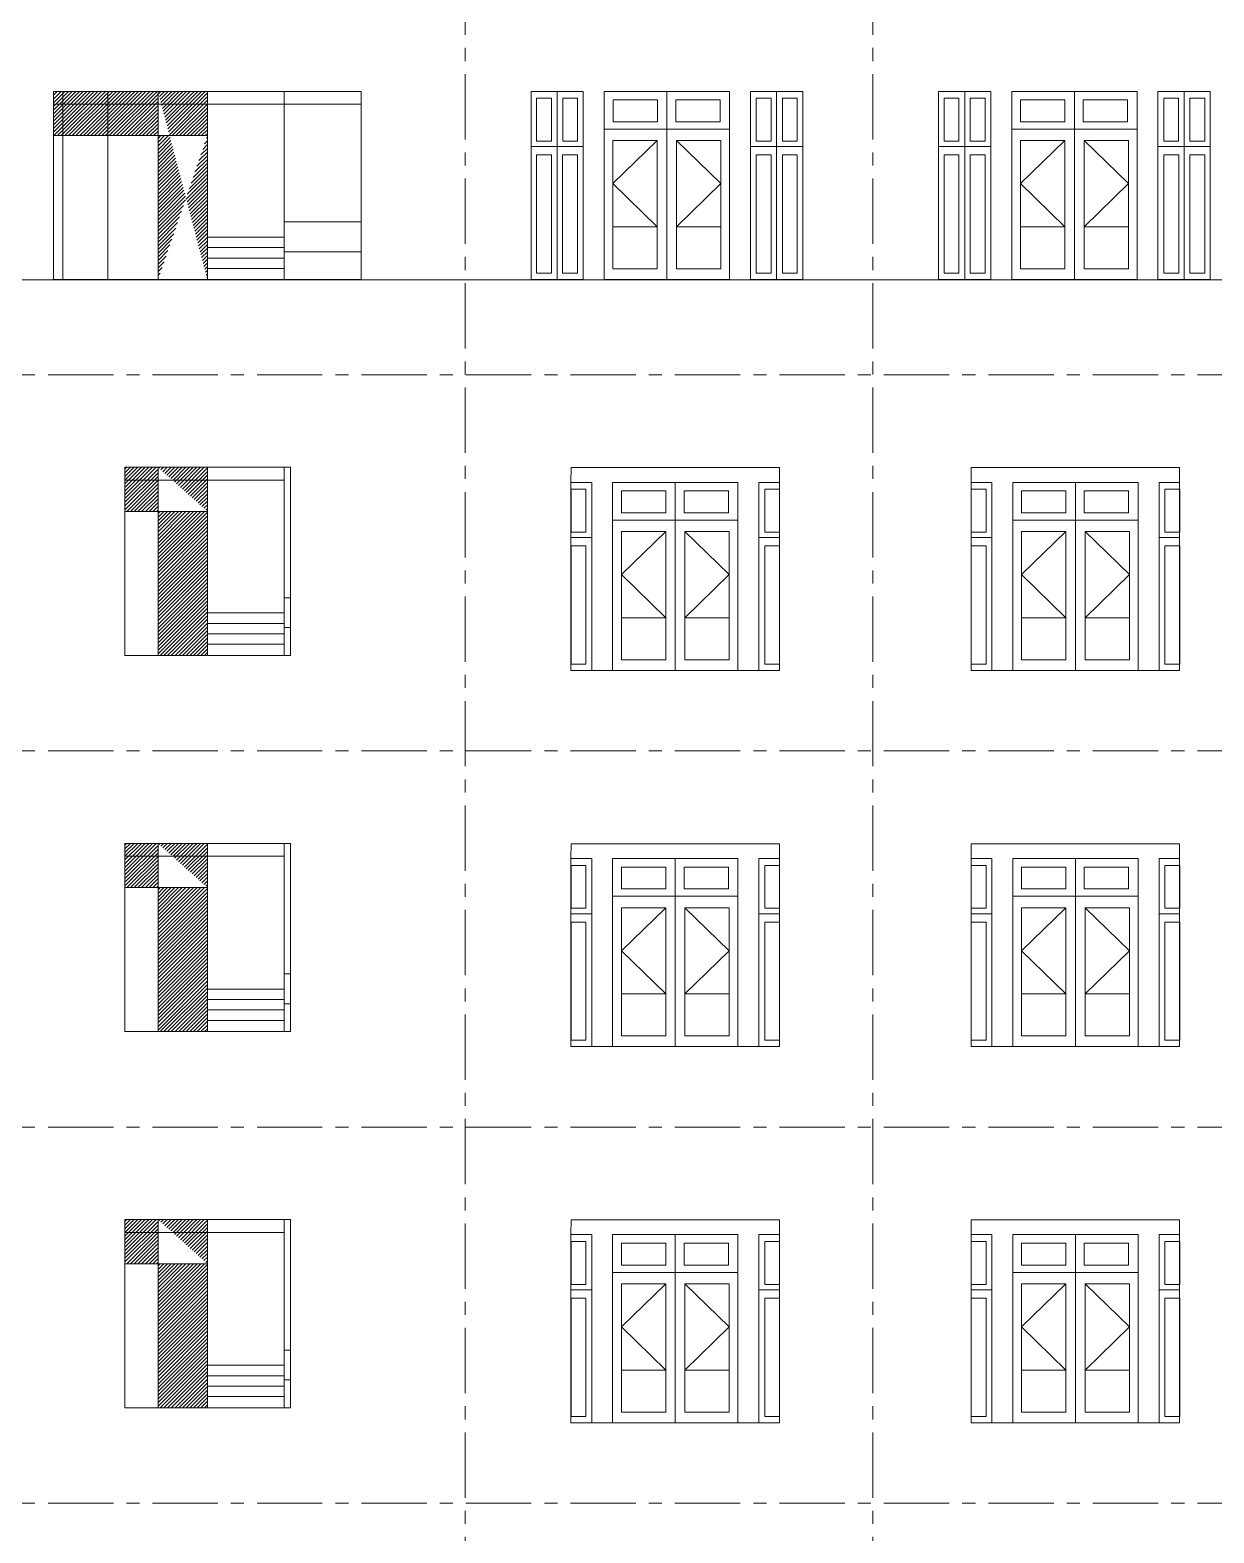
# Model space of a CAD drawing. Header units: millimetres. Extents: x 0 to 8478784, y 0 to 684185.
# Drawn here: x 4032567 to 4043897, y 385729 to 400113 of the extents above; entities that cross this region are included whole.
import ezdxf

# ---------------------------------------------------------------- set-up
doc = ezdxf.new("R2010")
doc.units = ezdxf.units.MM
doc.header["$LTSCALE"] = 5000
doc.header["$MEASUREMENT"] = 0
doc.linetypes.add('CENTER', pattern=[2, 1.25, -0.25, 0.25, -0.25])
for name, color, linetype, lineweight in [('00-XMT.Axes', 22, 'CENTER', 15), ('02-XMT.Beams', 94, 'Continuous', 25), ('net thay', 7, 'Continuous', 15)]:
    doc.layers.add(name, color=color, linetype=linetype, lineweight=lineweight)

msp = doc.modelspace()

# ---------------------------------------------------------------- hatches: boundary and pattern name
at = {"layer": '02-XMT.Beams', "linetype": 'ByBlock', "lineweight": 15}
h = msp.add_hatch(dxfattribs=at)
h.set_pattern_fill('ANSI31', color=256, scale=200, style=0)
h.set_pattern_definition([(45, (2205948.483, 33916.649), (-17.67766953, 17.67766953), [])])
edge = h.paths.add_edge_path()
edge.add_line((4032791.4, 399102), (4032791.4, 399524.3))
edge.add_line((4032791.4, 399102), (4034263.8, 399102))
edge.add_line((4032791.4, 399524.3), (4034263.8, 399524.3))
edge.add_line((4034263.8, 399524.3), (4034263.8, 397724.3))
edge.add_line((4033791.4, 397724.3), (4033791.4, 399524.3))
edge.add_line((4034263.8, 397724.3), (4033791.4, 397724.3))
h = msp.add_hatch(dxfattribs=at)
h.set_pattern_fill('ANSI31', color=256, scale=200, style=0)
h.set_pattern_definition([(45, (2210387.403, 68355.006), (-17.67766953, 17.67766953), [])])
h.paths.add_polyline_path([(4033474.6, 395505.8), (4033474.6, 395928.1), (4034263.8, 395928.1), (4034263.8, 395505.8)])
edge = h.paths.add_edge_path()
edge.add_line((4034263.8, 395505.8), (4034263.8, 394128.1))
edge.add_line((4034263.8, 394128.1), (4033791.4, 394128.1))
edge.add_line((4033791.4, 394128.1), (4033791.4, 395928.1))
h = msp.add_hatch(dxfattribs=at)
h.set_pattern_fill('ANSI31', color=256, scale=200, style=0)
h.set_pattern_definition([(45, (2210387.403, 64755.006), (-17.67766953, 17.67766953), [])])
h.paths.add_polyline_path([(4033474.6, 391905.8), (4033474.6, 392328.1), (4034263.8, 392328.1), (4034263.8, 391905.8)])
edge = h.paths.add_edge_path()
edge.add_line((4034263.8, 391905.8), (4034263.8, 390528.1))
edge.add_line((4034263.8, 390528.1), (4033791.4, 390528.1))
edge.add_line((4033791.4, 390528.1), (4033791.4, 392328.1))
h = msp.add_hatch(dxfattribs=at)
h.set_pattern_fill('ANSI31', color=256, scale=200, style=0)
h.set_pattern_definition([(45, (2210387.403, 61155.006), (-17.67766953, 17.67766953), [])])
h.paths.add_polyline_path([(4033474.6, 388305.8), (4033474.6, 388728.1), (4034263.8, 388728.1), (4034263.8, 388305.8)])
edge = h.paths.add_edge_path()
edge.add_line((4034263.8, 388305.8), (4034263.8, 386928.1))
edge.add_line((4034263.8, 386928.1), (4033791.4, 386928.1))
edge.add_line((4033791.4, 386928.1), (4033791.4, 388728.1))

# ---------------------------------------------------------------- linework, layer by layer
at = {"layer": '00-XMT.Axes', "color": 8, "linetype": 'CENTER', "lineweight": 15, "ltscale": 0.1}
for p, q in [((4036732.5, 409691.2), (4036732.5, 372640)), ((4040632.5, 409691.2), (4040632.5, 372640)), ((4021738.8, 396812.9), (4081497.1, 396812.9)), ((4021738.8, 393212.9), (4081497.1, 393212.9)), ((4021738.8, 389612.9), (4081497.1, 389612.9)), ((4021738.8, 386012.9), (4081497.1, 386012.9))]:
    msp.add_line(p, q, dxfattribs=at)
at = {"layer": '02-XMT.Beams', "linetype": 'ByBlock', "lineweight": 15}
for p, q in [((4032791.4, 397724.3), (4032791.4, 399524.3)), ((4032791.4, 399524.3), (4035736.3, 399524.3)), ((4032791.4, 399102), (4032791.4, 399524.3)), ((4032791.4, 399524.3), (4034263.8, 399524.3)), ((4032879.7, 399524.3), (4032879.7, 397724.3)), ((4033312.4, 397724.3), (4033312.4, 399524.3)), ((4033791.4, 399524.3), (4033791.4, 397724.3)), ((4033791.4, 397724.3), (4033791.4, 399524.3)), ((4034263.8, 399524.3), (4034263.8, 397724.3)), ((4034263.8, 399524.3), (4034263.8, 397724.3)), ((4034263.8, 399524.3), (4035736.3, 399524.3)), ((4035736.3, 399524.3), (4035000.1, 399524.3)), ((4035000.1, 399524.3), (4035000.1, 397724.3)), ((4035736.3, 399524.3), (4035736.3, 397724.3)), ((4037861.6, 399526.2), (4037361.6, 399526.2)), ((4037361.6, 399526.2), (4037361.6, 397726.2)), ((4037414.2, 399459.3), (4037556.3, 399459.3)), ((4037414.2, 399459.3), (4037414.2, 399050.6)), ((4037556.3, 399459.3), (4037556.3, 399050.6)), ((4037611.6, 399526.2), (4037611.6, 398997.3)), ((4037664.2, 399459.3), (4037806.3, 399459.3)), ((4037664.2, 399459.3), (4037664.2, 399050.6)), ((4037806.3, 399459.3), (4037806.3, 399050.6)), ((4037861.6, 397726.2), (4037861.6, 399526.2)), ((4038061.6, 397726.2), (4038061.6, 399526.2)), ((4038061.6, 399526.2), (4039261.6, 399526.2)), ((4038061.6, 397726.2), (4038061.6, 399526.2)), ((4038061.6, 399526.2), (4039261.6, 399526.2)), ((4038145.8, 399444.6), (4038570.4, 399444.6)), ((4038145.8, 399444.6), (4038145.8, 399235.3)), ((4038145.8, 399444.6), (4038570.4, 399444.6)), ((4038145.8, 399444.6), (4038145.8, 399235.3)), ((4038570.4, 399444.6), (4038570.4, 399235.3)), ((4038570.4, 399444.6), (4038570.4, 399235.3)), ((4038661.6, 399526.2), (4038661.6, 399164.4)), ((4038661.6, 399526.2), (4038661.6, 399164.4)), ((4038745.8, 399444.6), (4039170.4, 399444.6)), ((4038745.8, 399444.6), (4038745.8, 399235.3)), ((4038745.8, 399444.6), (4039170.4, 399444.6)), ((4038745.8, 399444.6), (4038745.8, 399235.3)), ((4039170.4, 399444.6), (4039170.4, 399235.3)), ((4039170.4, 399444.6), (4039170.4, 399235.3)), ((4039261.6, 399526.2), (4039261.6, 397726.2)), ((4039261.6, 399526.2), (4039261.6, 397726.2)), ((4039461.6, 399526.2), (4039461.6, 397726.2)), ((4039461.6, 399526.2), (4039961.6, 399526.2)), ((4039461.6, 397726.2), (4039461.6, 399526.2)), ((4039461.6, 399526.2), (4039961.6, 399526.2)), ((4039461.6, 399526.2), (4039461.6, 397726.2)), ((4039461.6, 399526.2), (4039961.6, 399526.2)), ((4039461.6, 397726.2), (4039461.6, 399526.2)), ((4039461.6, 399526.2), (4039961.6, 399526.2)), ((4039658.9, 399459.3), (4039516.9, 399459.3)), ((4039516.9, 399459.3), (4039516.9, 399050.6)), ((4039658.9, 399459.3), (4039516.9, 399459.3)), ((4039516.9, 399459.3), (4039516.9, 399050.6)), ((4039658.9, 399459.3), (4039658.9, 399050.6)), ((4039658.9, 399459.3), (4039658.9, 399050.6)), ((4039711.6, 399526.2), (4039711.6, 398997.3)), ((4039711.6, 399526.2), (4039711.6, 398997.3)), ((4039908.9, 399459.3), (4039766.9, 399459.3)), ((4039766.9, 399459.3), (4039766.9, 399050.6)), ((4039908.9, 399459.3), (4039766.9, 399459.3)), ((4039766.9, 399459.3), (4039766.9, 399050.6)), ((4039908.9, 399459.3), (4039908.9, 399050.6)), ((4039908.9, 399459.3), (4039908.9, 399050.6)), ((4039961.6, 399526.2), (4039961.6, 397726.2)), ((4039961.6, 399526.2), (4039961.6, 397726.2)), ((4039961.6, 399526.2), (4039961.6, 397726.2)), ((4039961.6, 399526.2), (4039961.6, 397726.2)), ((4041761.6, 399526.2), (4041261.6, 399526.2)), ((4041261.6, 399526.2), (4041261.6, 397726.2)), ((4041314.2, 399459.3), (4041456.3, 399459.3)), ((4041314.2, 399459.3), (4041314.2, 399050.6)), ((4041456.3, 399459.3), (4041456.3, 399050.6)), ((4041511.6, 399526.2), (4041511.6, 398997.3)), ((4041564.2, 399459.3), (4041706.3, 399459.3)), ((4041564.2, 399459.3), (4041564.2, 399050.6)), ((4041706.3, 399459.3), (4041706.3, 399050.6)), ((4041761.6, 397726.2), (4041761.6, 399526.2)), ((4041961.6, 397726.2), (4041961.6, 399526.2)), ((4041961.6, 399526.2), (4043161.6, 399526.2)), ((4042045.8, 399444.6), (4042470.4, 399444.6)), ((4042045.8, 399444.6), (4042045.8, 399235.3)), ((4042470.4, 399444.6), (4042470.4, 399235.3)), ((4042561.6, 399526.2), (4042561.6, 399164.4)), ((4042645.8, 399444.6), (4043070.4, 399444.6)), ((4042645.8, 399444.6), (4042645.8, 399235.3)), ((4043070.4, 399444.6), (4043070.4, 399235.3)), ((4043161.6, 399526.2), (4043161.6, 397726.2)), ((4043361.6, 399526.2), (4043361.6, 397726.2)), ((4043361.6, 399526.2), (4043861.6, 399526.2)), ((4043361.6, 397726.2), (4043361.6, 399526.2)), ((4043361.6, 399526.2), (4043861.6, 399526.2)), ((4043558.9, 399459.3), (4043416.9, 399459.3)), ((4043416.9, 399459.3), (4043416.9, 399050.6)), ((4043558.9, 399459.3), (4043558.9, 399050.6)), ((4043611.6, 399526.2), (4043611.6, 398997.3)), ((4043808.9, 399459.3), (4043666.9, 399459.3)), ((4043666.9, 399459.3), (4043666.9, 399050.6)), ((4043808.9, 399459.3), (4043808.9, 399050.6)), ((4043861.6, 399526.2), (4043861.6, 397726.2)), ((4043861.6, 399526.2), (4043861.6, 397726.2)), ((4032791.4, 399402), (4034263.8, 399402)), ((4034263.8, 399402), (4035736.3, 399402)), ((4038061.6, 399164.4), (4039261.6, 399164.4)), ((4038061.6, 399164.4), (4039261.6, 399164.4)), ((4038570.4, 399235.3), (4038145.8, 399235.3)), ((4038570.4, 399235.3), (4038145.8, 399235.3)), ((4038661.6, 399164.4), (4038661.6, 397726.2)), ((4038661.6, 399164.4), (4038661.6, 397726.2)), ((4039170.4, 399235.3), (4038745.8, 399235.3)), ((4039170.4, 399235.3), (4038745.8, 399235.3)), ((4041961.6, 399164.4), (4043161.6, 399164.4)), ((4042470.4, 399235.3), (4042045.8, 399235.3)), ((4042561.6, 399164.4), (4042561.6, 397726.2)), ((4043070.4, 399235.3), (4042645.8, 399235.3)), ((4032791.4, 399102), (4034263.8, 399102)), ((4037361.6, 398997.3), (4037861.6, 398997.3)), ((4037556.3, 399050.6), (4037414.2, 399050.6)), ((4037611.6, 398997.3), (4037611.6, 397726.2)), ((4037806.3, 399050.6), (4037664.2, 399050.6)), ((4038145.4, 399055.2), (4038569.7, 399055.2)), ((4038145.4, 397828), (4038145.4, 399055.2)), ((4038145.4, 399055.2), (4038145.4, 398230.2)), ((4038569.7, 399055.2), (4038145.4, 398642.7)), ((4038145.4, 399055.2), (4038569.7, 399055.2)), ((4038145.4, 397828), (4038145.4, 399055.2)), ((4038145.4, 399055.2), (4038145.4, 398230.2)), ((4038569.7, 399055.2), (4038145.4, 398642.7)), ((4038569.7, 399055.2), (4038569.7, 397828)), ((4038569.7, 399055.2), (4038569.7, 397828)), ((4039177.8, 399055.2), (4038753.5, 399055.2)), ((4038753.5, 399055.2), (4038753.5, 397828)), ((4038753.5, 399055.2), (4039177.8, 398642.7)), ((4039177.8, 399055.2), (4038753.5, 399055.2)), ((4038753.5, 399055.2), (4038753.5, 397828)), ((4038753.5, 399055.2), (4039177.8, 398642.7)), ((4039177.8, 397828), (4039177.8, 399055.2)), ((4039177.8, 399055.2), (4039177.8, 398230.2)), ((4039177.8, 397828), (4039177.8, 399055.2)), ((4039177.8, 399055.2), (4039177.8, 398230.2)), ((4039461.6, 398997.3), (4039961.6, 398997.3)), ((4039961.6, 398997.3), (4039461.6, 398997.3)), ((4039461.6, 398997.3), (4039961.6, 398997.3)), ((4039961.6, 398997.3), (4039461.6, 398997.3)), ((4039516.9, 399050.6), (4039658.9, 399050.6)), ((4039516.9, 399050.6), (4039658.9, 399050.6)), ((4039711.6, 398997.3), (4039711.6, 397726.2)), ((4039711.6, 398997.3), (4039711.6, 397726.2)), ((4039766.9, 399050.6), (4039908.9, 399050.6)), ((4039766.9, 399050.6), (4039908.9, 399050.6)), ((4041261.6, 398997.3), (4041761.6, 398997.3)), ((4041456.3, 399050.6), (4041314.2, 399050.6)), ((4041511.6, 398997.3), (4041511.6, 397726.2)), ((4041706.3, 399050.6), (4041564.2, 399050.6)), ((4042045.4, 399055.2), (4042469.7, 399055.2)), ((4042045.4, 397828), (4042045.4, 399055.2)), ((4042045.4, 399055.2), (4042045.4, 398230.2)), ((4042469.7, 399055.2), (4042045.4, 398642.7)), ((4042469.7, 399055.2), (4042469.7, 397828)), ((4043077.8, 399055.2), (4042653.5, 399055.2)), ((4042653.5, 399055.2), (4042653.5, 397828)), ((4042653.5, 399055.2), (4043077.8, 398642.7)), ((4043077.8, 397828), (4043077.8, 399055.2)), ((4043077.8, 399055.2), (4043077.8, 398230.2)), ((4043361.6, 398997.3), (4043861.6, 398997.3)), ((4043861.6, 398997.3), (4043361.6, 398997.3)), ((4043416.9, 399050.6), (4043558.9, 399050.6)), ((4043611.6, 398997.3), (4043611.6, 397726.2)), ((4043666.9, 399050.6), (4043808.9, 399050.6)), ((4037413.7, 398918), (4037556.3, 398918)), ((4037413.7, 398918), (4037413.7, 397786.8)), ((4037556.3, 398918), (4037556.3, 397786.8)), ((4037663.7, 398918), (4037806.3, 398918)), ((4037663.7, 398918), (4037663.7, 397786.8)), ((4037806.3, 398918), (4037806.3, 397786.8)), ((4039659.5, 398918), (4039516.9, 398918)), ((4039516.9, 398918), (4039516.9, 397786.8)), ((4039659.5, 398918), (4039516.9, 398918)), ((4039516.9, 398918), (4039516.9, 397786.8)), ((4039659.5, 398918), (4039659.5, 397786.8)), ((4039659.5, 398918), (4039659.5, 397786.8)), ((4039909.5, 398918), (4039766.9, 398918)), ((4039766.9, 398918), (4039766.9, 397786.8)), ((4039909.5, 398918), (4039766.9, 398918)), ((4039766.9, 398918), (4039766.9, 397786.8)), ((4039909.5, 398918), (4039909.5, 397786.8)), ((4039909.5, 398918), (4039909.5, 397786.8)), ((4041313.7, 398918), (4041456.3, 398918)), ((4041313.7, 398918), (4041313.7, 397786.8)), ((4041456.3, 398918), (4041456.3, 397786.8)), ((4041563.7, 398918), (4041706.3, 398918)), ((4041563.7, 398918), (4041563.7, 397786.8)), ((4041706.3, 398918), (4041706.3, 397786.8)), ((4043559.5, 398918), (4043416.9, 398918)), ((4043416.9, 398918), (4043416.9, 397786.8)), ((4043559.5, 398918), (4043559.5, 397786.8)), ((4043809.5, 398918), (4043666.9, 398918)), ((4043666.9, 398918), (4043666.9, 397786.8)), ((4043809.5, 398918), (4043809.5, 397786.8)), ((4038145.4, 398642.7), (4038569.7, 398230.2)), ((4038145.4, 398642.7), (4038569.7, 398230.2)), ((4039177.8, 398642.7), (4038753.5, 398230.2)), ((4039177.8, 398642.7), (4038753.5, 398230.2)), ((4042045.4, 398642.7), (4042469.7, 398230.2)), ((4043077.8, 398642.7), (4042653.5, 398230.2)), ((4035736.3, 398276.3), (4035000.1, 398276.3)), ((4038145.4, 398230.2), (4038569.7, 398230.2)), ((4038145.4, 398230.2), (4038569.7, 398230.2)), ((4039177.8, 398230.2), (4038753.5, 398230.2)), ((4039177.8, 398230.2), (4038753.5, 398230.2)), ((4042045.4, 398230.2), (4042469.7, 398230.2)), ((4043077.8, 398230.2), (4042653.5, 398230.2)), ((4035000.1, 398130.5), (4034263.8, 398130.5)), ((4035000.1, 398030.5), (4034263.8, 398030.5)), ((4035736.3, 397989.9), (4035000.1, 397989.9)), ((4035000.1, 397930.5), (4034263.8, 397930.5)), ((4024802.6, 397723.4), (4081245, 397723.4)), ((4035736.3, 397724.3), (4032791.4, 397724.3)), ((4034263.8, 397724.3), (4033791.4, 397724.3)), ((4035000.1, 397830.5), (4034263.8, 397830.5)), ((4037361.6, 397726.2), (4037861.6, 397726.2)), ((4037556.3, 397786.8), (4037413.7, 397786.8)), ((4037806.3, 397786.8), (4037663.7, 397786.8)), ((4039261.6, 397726.2), (4038061.6, 397726.2)), ((4039261.6, 397726.2), (4038061.6, 397726.2)), ((4038569.7, 397828), (4038145.4, 397828)), ((4038569.7, 397828), (4038145.4, 397828)), ((4038753.5, 397828), (4039177.8, 397828)), ((4038753.5, 397828), (4039177.8, 397828)), ((4039961.6, 397726.2), (4039461.6, 397726.2)), ((4039961.6, 397726.2), (4039461.6, 397726.2)), ((4039961.6, 397726.2), (4039461.6, 397726.2)), ((4039961.6, 397726.2), (4039461.6, 397726.2)), ((4039516.9, 397786.8), (4039659.5, 397786.8)), ((4039516.9, 397786.8), (4039659.5, 397786.8)), ((4039766.9, 397786.8), (4039909.5, 397786.8)), ((4039766.9, 397786.8), (4039909.5, 397786.8)), ((4041261.6, 397726.2), (4041761.6, 397726.2)), ((4041456.3, 397786.8), (4041313.7, 397786.8)), ((4041706.3, 397786.8), (4041563.7, 397786.8)), ((4043161.6, 397726.2), (4041961.6, 397726.2)), ((4042469.7, 397828), (4042045.4, 397828)), ((4042653.5, 397828), (4043077.8, 397828)), ((4043861.6, 397726.2), (4043361.6, 397726.2)), ((4043861.6, 397726.2), (4043361.6, 397726.2)), ((4043416.9, 397786.8), (4043559.5, 397786.8)), ((4043666.9, 397786.8), (4043809.5, 397786.8)), ((4033474.6, 395928.1), (4035000.1, 395928.1)), ((4033474.6, 395928.1), (4034263.8, 395928.1)), ((4033474.6, 394128.1), (4033474.6, 395928.1)), ((4033474.6, 395505.8), (4033474.6, 395928.1)), ((4033474.6, 395928.1), (4034263.8, 395928.1)), ((4033474.6, 395505.8), (4033474.6, 395928.1)), ((4033474.6, 395928.1), (4034263.8, 395928.1)), ((4033791.4, 395928.1), (4033791.4, 394128.1)), ((4033791.4, 394128.1), (4033791.4, 395928.1)), ((4033791.4, 394128.1), (4033791.4, 395928.1)), ((4034263.8, 395928.1), (4034263.8, 394128.1)), ((4034263.8, 395928.1), (4034263.8, 394128.1)), ((4034263.8, 395928.1), (4035000.1, 395928.1)), ((4034263.8, 395928.1), (4034263.8, 394128.1)), ((4034263.8, 395928.1), (4034263.8, 395505.8)), ((4035058, 395928.1), (4035000.1, 395928.1)), ((4035000.1, 395928.1), (4035000.1, 394128.1)), ((4035058, 395928.1), (4035058, 394128.2)), ((4037744, 395925.1), (4037743.6, 395784)), ((4039738, 395925.1), (4037744, 395925.1)), ((4039738, 395784), (4039738, 395925.1)), ((4041574.2, 395925.1), (4041573.8, 395784)), ((4043568.2, 395925.1), (4041574.2, 395925.1)), ((4043568.2, 395784), (4043568.2, 395925.1)), ((4033474.6, 395805.8), (4034263.8, 395805.8)), ((4034263.8, 395805.8), (4035000.1, 395805.8)), ((4037942, 395784), (4037743.6, 395784)), ((4037743.6, 395784), (4037743.6, 393984)), ((4037744.6, 395717.2), (4037886.7, 395717.2)), ((4037744.6, 395717.2), (4037744.6, 395308.5)), ((4037886.7, 395717.2), (4037886.7, 395308.5)), ((4037942, 393984), (4037942, 395784)), ((4038142, 393984), (4038142, 395784)), ((4038142, 395784), (4039342, 395784)), ((4038226.1, 395702.4), (4038650.8, 395702.4)), ((4038226.1, 395702.4), (4038226.1, 395493.1)), ((4038650.8, 395702.4), (4038650.8, 395493.1)), ((4038742, 395784), (4038742, 395422.3)), ((4038826.1, 395702.4), (4039250.8, 395702.4)), ((4038826.1, 395702.4), (4038826.1, 395493.1)), ((4039250.8, 395702.4), (4039250.8, 395493.1)), ((4039342, 395784), (4039342, 393984)), ((4039542, 395784), (4039542, 393984)), ((4039542, 395784), (4039738, 395784)), ((4039542, 393984), (4039542, 395784)), ((4039542, 395784), (4039738, 395784)), ((4039739.3, 395717.2), (4039597.3, 395717.2)), ((4039597.3, 395717.2), (4039597.3, 395308.5)), ((4039738, 393984), (4039738, 395784)), ((4039739.3, 395717.2), (4039739.3, 395308.5)), ((4041772.2, 395784), (4041573.8, 395784)), ((4041573.8, 395784), (4041573.8, 393984)), ((4041574.8, 395717.2), (4041716.9, 395717.2)), ((4041574.8, 395717.2), (4041574.8, 395308.5)), ((4041716.9, 395717.2), (4041716.9, 395308.5)), ((4041772.2, 393984), (4041772.2, 395784)), ((4041972.2, 393984), (4041972.2, 395784)), ((4041972.2, 395784), (4043172.2, 395784)), ((4042056.3, 395702.4), (4042480.9, 395702.4)), ((4042056.3, 395702.4), (4042056.3, 395493.1)), ((4042480.9, 395702.4), (4042480.9, 395493.1)), ((4042572.2, 395784), (4042572.2, 395422.3)), ((4042656.3, 395702.4), (4043080.9, 395702.4)), ((4042656.3, 395702.4), (4042656.3, 395493.1)), ((4043080.9, 395702.4), (4043080.9, 395493.1)), ((4043172.2, 395784), (4043172.2, 393984)), ((4043372.2, 395784), (4043372.2, 393984)), ((4043372.2, 395784), (4043568.2, 395784)), ((4043372.2, 393984), (4043372.2, 395784)), ((4043372.2, 395784), (4043568.2, 395784)), ((4043569.5, 395717.2), (4043427.4, 395717.2)), ((4043427.4, 395717.2), (4043427.4, 395308.5)), ((4043568.2, 393984), (4043568.2, 395784)), ((4043569.5, 395717.2), (4043569.5, 395308.5)), ((4033474.6, 395505.8), (4034263.8, 395505.8)), ((4034263.8, 395505.8), (4034263.8, 394128.1)), ((4038142, 395422.3), (4039342, 395422.3)), ((4038650.8, 395493.1), (4038226.1, 395493.1)), ((4038742, 395422.3), (4038742, 393984)), ((4039250.8, 395493.1), (4038826.1, 395493.1)), ((4041972.2, 395422.3), (4043172.2, 395422.3)), ((4042480.9, 395493.1), (4042056.3, 395493.1)), ((4042572.2, 395422.3), (4042572.2, 393984)), ((4043080.9, 395493.1), (4042656.3, 395493.1)), ((4037886.7, 395308.5), (4037744.6, 395308.5)), ((4038225.8, 395313.1), (4038650.1, 395313.1)), ((4038225.8, 394085.9), (4038225.8, 395313.1)), ((4038225.8, 395313.1), (4038225.8, 394488.1)), ((4038650.1, 395313.1), (4038225.8, 394900.6)), ((4038650.1, 395313.1), (4038650.1, 394085.9)), ((4039258.2, 395313.1), (4038833.9, 395313.1)), ((4038833.9, 395313.1), (4038833.9, 394085.9)), ((4038833.9, 395313.1), (4039258.2, 394900.6)), ((4039258.2, 394085.9), (4039258.2, 395313.1)), ((4039258.2, 395313.1), (4039258.2, 394488.1)), ((4039597.3, 395308.5), (4039739.3, 395308.5)), ((4041716.9, 395308.5), (4041574.8, 395308.5)), ((4042056, 395313.1), (4042480.3, 395313.1)), ((4042056, 394085.9), (4042056, 395313.1)), ((4042056, 395313.1), (4042056, 394488.1)), ((4042480.3, 395313.1), (4042056, 394900.6)), ((4042480.3, 395313.1), (4042480.3, 394085.9)), ((4043088.4, 395313.1), (4042664.1, 395313.1)), ((4042664.1, 395313.1), (4042664.1, 394085.9)), ((4042664.1, 395313.1), (4043088.4, 394900.6)), ((4043088.4, 394085.9), (4043088.4, 395313.1)), ((4043088.4, 395313.1), (4043088.4, 394488.1)), ((4043427.4, 395308.5), (4043569.5, 395308.5)), ((4037743.6, 395255.2), (4037942, 395255.2)), ((4037744, 395175.9), (4037886.7, 395175.9)), ((4037744, 395175.9), (4037744, 394044.7)), ((4037886.7, 395175.9), (4037886.7, 394044.7)), ((4039542, 395255.2), (4039738, 395255.2)), ((4039738, 395255.2), (4039542, 395255.2)), ((4039739.9, 395175.9), (4039597.3, 395175.9)), ((4039597.3, 395175.9), (4039597.3, 394044.7)), ((4039739.9, 395175.9), (4039739.9, 394044.7)), ((4041573.8, 395255.2), (4041772.2, 395255.2)), ((4041574.2, 395175.9), (4041716.9, 395175.9)), ((4041574.2, 395175.9), (4041574.2, 394044.7)), ((4041716.9, 395175.9), (4041716.9, 394044.7)), ((4043372.2, 395255.2), (4043568.2, 395255.2)), ((4043568.2, 395255.2), (4043372.2, 395255.2)), ((4043570.1, 395175.9), (4043427.5, 395175.9)), ((4043427.5, 395175.9), (4043427.5, 394044.7)), ((4043570.1, 395175.9), (4043570.1, 394044.7)), ((4038225.8, 394900.6), (4038650.1, 394488.1)), ((4039258.2, 394900.6), (4038833.9, 394488.1)), ((4042056, 394900.6), (4042480.3, 394488.1)), ((4043088.4, 394900.6), (4042664.1, 394488.1)), ((4035058, 394680.1), (4035000.1, 394680.1)), ((4035000.1, 394534.3), (4034263.8, 394534.3)), ((4035000.1, 394434.3), (4034263.8, 394434.3)), ((4035058, 394393.7), (4035000.1, 394393.7)), ((4038225.8, 394488.1), (4038650.1, 394488.1)), ((4039258.2, 394488.1), (4038833.9, 394488.1)), ((4042056, 394488.1), (4042480.3, 394488.1)), ((4043088.4, 394488.1), (4042664.1, 394488.1)), ((4035000.1, 394334.3), (4034263.8, 394334.3)), ((4035058, 394128.2), (4033474.6, 394128.1)), ((4035000.1, 394128.1), (4033474.6, 394128.1)), ((4034263.8, 394128.1), (4033791.4, 394128.1)), ((4034263.8, 394128.1), (4033791.4, 394128.1)), ((4035000.1, 394234.3), (4034263.8, 394234.3)), ((4037743.6, 393984), (4037942, 393984)), ((4037743.6, 393984), (4039738, 393984)), ((4037886.7, 394044.7), (4037744, 394044.7)), ((4039342, 393984), (4038142, 393984)), ((4038650.1, 394085.9), (4038225.8, 394085.9)), ((4038833.9, 394085.9), (4039258.2, 394085.9)), ((4039738, 393984), (4039542, 393984)), ((4039738, 393984), (4039542, 393984)), ((4039597.3, 394044.7), (4039739.9, 394044.7)), ((4041573.8, 393984), (4041772.2, 393984)), ((4041573.8, 393984), (4043568.2, 393984)), ((4041716.9, 394044.7), (4041574.2, 394044.7)), ((4043172.2, 393984), (4041972.2, 393984)), ((4042480.3, 394085.9), (4042056, 394085.9)), ((4042664.1, 394085.9), (4043088.4, 394085.9)), ((4043568.2, 393984), (4043372.2, 393984)), ((4043568.2, 393984), (4043372.2, 393984)), ((4043427.5, 394044.7), (4043570.1, 394044.7)), ((4033474.6, 392328.1), (4035000.1, 392328.1)), ((4033474.6, 392328.1), (4034263.8, 392328.1)), ((4033474.6, 390528.1), (4033474.6, 392328.1)), ((4033474.6, 391905.8), (4033474.6, 392328.1)), ((4033474.6, 392328.1), (4034263.8, 392328.1)), ((4033474.6, 391905.8), (4033474.6, 392328.1)), ((4033474.6, 392328.1), (4034263.8, 392328.1)), ((4033791.4, 392328.1), (4033791.4, 390528.1)), ((4033791.4, 390528.1), (4033791.4, 392328.1)), ((4033791.4, 390528.1), (4033791.4, 392328.1)), ((4034263.8, 392328.1), (4034263.8, 390528.1)), ((4034263.8, 392328.1), (4034263.8, 390528.1)), ((4034263.8, 392328.1), (4035000.1, 392328.1)), ((4034263.8, 392328.1), (4034263.8, 390528.1)), ((4034263.8, 392328.1), (4034263.8, 391905.8)), ((4035058, 392328.1), (4035000.1, 392328.1)), ((4035000.1, 392328.1), (4035000.1, 390528.1)), ((4035058, 392328.1), (4035058, 390528.2)), ((4037744, 392325.1), (4037743.6, 392184)), ((4039738, 392325.1), (4037744, 392325.1)), ((4039738, 392184), (4039738, 392325.1)), ((4041574.2, 392325.1), (4041573.8, 392184)), ((4043568.2, 392325.1), (4041574.2, 392325.1)), ((4043568.2, 392184), (4043568.2, 392325.1)), ((4033474.6, 392205.8), (4034263.8, 392205.8)), ((4034263.8, 392205.8), (4035000.1, 392205.8)), ((4037942, 392184), (4037743.6, 392184)), ((4037743.6, 392184), (4037743.6, 390384)), ((4037744.6, 392117.2), (4037886.7, 392117.2)), ((4037744.6, 392117.2), (4037744.6, 391708.5)), ((4037886.7, 392117.2), (4037886.7, 391708.5)), ((4037942, 390384), (4037942, 392184)), ((4038142, 390384), (4038142, 392184)), ((4038142, 392184), (4039342, 392184)), ((4038226.1, 392102.4), (4038650.8, 392102.4)), ((4038226.1, 392102.4), (4038226.1, 391893.1)), ((4038650.8, 392102.4), (4038650.8, 391893.1)), ((4038742, 392184), (4038742, 391822.3)), ((4038826.1, 392102.4), (4039250.8, 392102.4)), ((4038826.1, 392102.4), (4038826.1, 391893.1)), ((4039250.8, 392102.4), (4039250.8, 391893.1)), ((4039342, 392184), (4039342, 390384)), ((4039542, 392184), (4039542, 390384)), ((4039542, 392184), (4039738, 392184)), ((4039542, 390384), (4039542, 392184)), ((4039542, 392184), (4039738, 392184)), ((4039739.3, 392117.2), (4039597.3, 392117.2)), ((4039597.3, 392117.2), (4039597.3, 391708.5)), ((4039738, 390384), (4039738, 392184)), ((4039739.3, 392117.2), (4039739.3, 391708.5)), ((4041772.2, 392184), (4041573.8, 392184)), ((4041573.8, 392184), (4041573.8, 390384)), ((4041574.8, 392117.2), (4041716.9, 392117.2)), ((4041574.8, 392117.2), (4041574.8, 391708.5)), ((4041716.9, 392117.2), (4041716.9, 391708.5)), ((4041772.2, 390384), (4041772.2, 392184)), ((4041972.2, 390384), (4041972.2, 392184)), ((4041972.2, 392184), (4043172.2, 392184)), ((4042056.3, 392102.4), (4042480.9, 392102.4)), ((4042056.3, 392102.4), (4042056.3, 391893.1)), ((4042480.9, 392102.4), (4042480.9, 391893.1)), ((4042572.2, 392184), (4042572.2, 391822.3)), ((4042656.3, 392102.4), (4043080.9, 392102.4)), ((4042656.3, 392102.4), (4042656.3, 391893.1)), ((4043080.9, 392102.4), (4043080.9, 391893.1)), ((4043172.2, 392184), (4043172.2, 390384)), ((4043372.2, 392184), (4043372.2, 390384)), ((4043372.2, 392184), (4043568.2, 392184)), ((4043372.2, 390384), (4043372.2, 392184)), ((4043372.2, 392184), (4043568.2, 392184)), ((4043569.5, 392117.2), (4043427.4, 392117.2)), ((4043427.4, 392117.2), (4043427.4, 391708.5)), ((4043568.2, 390384), (4043568.2, 392184)), ((4043569.5, 392117.2), (4043569.5, 391708.5)), ((4033474.6, 391905.8), (4034263.8, 391905.8)), ((4034263.8, 391905.8), (4034263.8, 390528.1)), ((4038142, 391822.3), (4039342, 391822.3)), ((4038650.8, 391893.1), (4038226.1, 391893.1)), ((4038742, 391822.3), (4038742, 390384)), ((4039250.8, 391893.1), (4038826.1, 391893.1)), ((4041972.2, 391822.3), (4043172.2, 391822.3)), ((4042480.9, 391893.1), (4042056.3, 391893.1)), ((4042572.2, 391822.3), (4042572.2, 390384)), ((4043080.9, 391893.1), (4042656.3, 391893.1)), ((4037886.7, 391708.5), (4037744.6, 391708.5)), ((4038225.8, 391713.1), (4038650.1, 391713.1)), ((4038225.8, 390485.9), (4038225.8, 391713.1)), ((4038225.8, 391713.1), (4038225.8, 390888.1)), ((4038650.1, 391713.1), (4038225.8, 391300.6)), ((4038650.1, 391713.1), (4038650.1, 390485.9)), ((4039258.2, 391713.1), (4038833.9, 391713.1)), ((4038833.9, 391713.1), (4038833.9, 390485.9)), ((4038833.9, 391713.1), (4039258.2, 391300.6)), ((4039258.2, 390485.9), (4039258.2, 391713.1)), ((4039258.2, 391713.1), (4039258.2, 390888.1)), ((4039597.3, 391708.5), (4039739.3, 391708.5)), ((4041716.9, 391708.5), (4041574.8, 391708.5)), ((4042056, 391713.1), (4042480.3, 391713.1)), ((4042056, 390485.9), (4042056, 391713.1)), ((4042056, 391713.1), (4042056, 390888.1)), ((4042480.3, 391713.1), (4042056, 391300.6)), ((4042480.3, 391713.1), (4042480.3, 390485.9)), ((4043088.4, 391713.1), (4042664.1, 391713.1)), ((4042664.1, 391713.1), (4042664.1, 390485.9)), ((4042664.1, 391713.1), (4043088.4, 391300.6)), ((4043088.4, 390485.9), (4043088.4, 391713.1)), ((4043088.4, 391713.1), (4043088.4, 390888.1)), ((4043427.4, 391708.5), (4043569.5, 391708.5)), ((4037743.6, 391655.2), (4037942, 391655.2)), ((4037744, 391575.9), (4037886.7, 391575.9)), ((4037744, 391575.9), (4037744, 390444.7)), ((4037886.7, 391575.9), (4037886.7, 390444.7)), ((4039542, 391655.2), (4039738, 391655.2)), ((4039738, 391655.2), (4039542, 391655.2)), ((4039739.9, 391575.9), (4039597.3, 391575.9)), ((4039597.3, 391575.9), (4039597.3, 390444.7)), ((4039739.9, 391575.9), (4039739.9, 390444.7)), ((4041573.8, 391655.2), (4041772.2, 391655.2)), ((4041574.2, 391575.9), (4041716.9, 391575.9)), ((4041574.2, 391575.9), (4041574.2, 390444.7)), ((4041716.9, 391575.9), (4041716.9, 390444.7)), ((4043372.2, 391655.2), (4043568.2, 391655.2)), ((4043568.2, 391655.2), (4043372.2, 391655.2)), ((4043570.1, 391575.9), (4043427.5, 391575.9)), ((4043427.5, 391575.9), (4043427.5, 390444.7)), ((4043570.1, 391575.9), (4043570.1, 390444.7)), ((4038225.8, 391300.6), (4038650.1, 390888.1)), ((4039258.2, 391300.6), (4038833.9, 390888.1)), ((4042056, 391300.6), (4042480.3, 390888.1)), ((4043088.4, 391300.6), (4042664.1, 390888.1)), ((4035058, 391080.1), (4035000.1, 391080.1)), ((4035000.1, 390934.3), (4034263.8, 390934.3)), ((4035000.1, 390834.3), (4034263.8, 390834.3)), ((4038225.8, 390888.1), (4038650.1, 390888.1)), ((4039258.2, 390888.1), (4038833.9, 390888.1)), ((4042056, 390888.1), (4042480.3, 390888.1)), ((4043088.4, 390888.1), (4042664.1, 390888.1)), ((4035000.1, 390734.3), (4034263.8, 390734.3)), ((4035058, 390793.7), (4035000.1, 390793.7)), ((4035058, 390528.2), (4033474.6, 390528.1)), ((4035000.1, 390528.1), (4033474.6, 390528.1)), ((4034263.8, 390528.1), (4033791.4, 390528.1)), ((4034263.8, 390528.1), (4033791.4, 390528.1)), ((4035000.1, 390634.3), (4034263.8, 390634.3)), ((4037743.6, 390384), (4037942, 390384)), ((4037743.6, 390384), (4039738, 390384)), ((4037886.7, 390444.7), (4037744, 390444.7)), ((4039342, 390384), (4038142, 390384)), ((4038650.1, 390485.9), (4038225.8, 390485.9)), ((4038833.9, 390485.9), (4039258.2, 390485.9)), ((4039738, 390384), (4039542, 390384)), ((4039738, 390384), (4039542, 390384)), ((4039597.3, 390444.7), (4039739.9, 390444.7)), ((4041573.8, 390384), (4041772.2, 390384)), ((4041573.8, 390384), (4043568.2, 390384)), ((4041716.9, 390444.7), (4041574.2, 390444.7)), ((4043172.2, 390384), (4041972.2, 390384)), ((4042480.3, 390485.9), (4042056, 390485.9)), ((4042664.1, 390485.9), (4043088.4, 390485.9)), ((4043568.2, 390384), (4043372.2, 390384)), ((4043568.2, 390384), (4043372.2, 390384)), ((4043427.5, 390444.7), (4043570.1, 390444.7)), ((4033474.6, 388728.1), (4035000.1, 388728.1)), ((4033474.6, 388728.1), (4034263.8, 388728.1)), ((4033474.6, 386928.1), (4033474.6, 388728.1)), ((4033474.6, 388305.8), (4033474.6, 388728.1)), ((4033474.6, 388728.1), (4034263.8, 388728.1)), ((4033474.6, 388305.8), (4033474.6, 388728.1)), ((4033474.6, 388728.1), (4034263.8, 388728.1)), ((4033791.4, 388728.1), (4033791.4, 386928.1)), ((4033791.4, 386928.1), (4033791.4, 388728.1)), ((4033791.4, 386928.1), (4033791.4, 388728.1)), ((4034263.8, 388728.1), (4034263.8, 386928.1)), ((4034263.8, 388728.1), (4034263.8, 386928.1)), ((4034263.8, 388728.1), (4035000.1, 388728.1)), ((4034263.8, 388728.1), (4034263.8, 386928.1)), ((4034263.8, 388728.1), (4034263.8, 388305.8)), ((4035058, 388728.1), (4035000.1, 388728.1)), ((4035000.1, 388728.1), (4035000.1, 386928.1)), ((4035058, 388728.1), (4035058, 386928.2)), ((4037744, 388725.1), (4037743.6, 388584)), ((4039738, 388725.1), (4037744, 388725.1)), ((4039738, 388584), (4039738, 388725.1)), ((4041574.2, 388725.1), (4041573.8, 388584)), ((4043568.2, 388725.1), (4041574.2, 388725.1)), ((4043568.2, 388584), (4043568.2, 388725.1)), ((4033474.6, 388605.8), (4034263.8, 388605.8)), ((4034263.8, 388605.8), (4035000.1, 388605.8)), ((4037942, 388584), (4037743.6, 388584)), ((4037743.6, 388584), (4037743.6, 386784)), ((4037744.6, 388517.2), (4037886.7, 388517.2)), ((4037744.6, 388517.2), (4037744.6, 388108.5)), ((4037886.7, 388517.2), (4037886.7, 388108.5)), ((4037942, 386784), (4037942, 388584)), ((4038142, 386784), (4038142, 388584)), ((4038142, 388584), (4039342, 388584)), ((4038226.1, 388502.4), (4038650.8, 388502.4)), ((4038226.1, 388502.4), (4038226.1, 388293.1)), ((4038650.8, 388502.4), (4038650.8, 388293.1)), ((4038742, 388584), (4038742, 388222.3)), ((4038826.1, 388502.4), (4039250.8, 388502.4)), ((4038826.1, 388502.4), (4038826.1, 388293.1)), ((4039250.8, 388502.4), (4039250.8, 388293.1)), ((4039342, 388584), (4039342, 386784)), ((4039542, 388584), (4039542, 386784)), ((4039542, 388584), (4039738, 388584)), ((4039542, 386784), (4039542, 388584)), ((4039542, 388584), (4039738, 388584)), ((4039739.3, 388517.2), (4039597.3, 388517.2)), ((4039597.3, 388517.2), (4039597.3, 388108.5)), ((4039738, 386784), (4039738, 388584)), ((4039739.3, 388517.2), (4039739.3, 388108.5)), ((4041772.2, 388584), (4041573.8, 388584)), ((4041573.8, 388584), (4041573.8, 386784)), ((4041574.8, 388517.2), (4041716.9, 388517.2)), ((4041574.8, 388517.2), (4041574.8, 388108.5)), ((4041716.9, 388517.2), (4041716.9, 388108.5)), ((4041772.2, 386784), (4041772.2, 388584)), ((4041972.2, 386784), (4041972.2, 388584)), ((4041972.2, 388584), (4043172.2, 388584)), ((4042056.3, 388502.4), (4042480.9, 388502.4)), ((4042056.3, 388502.4), (4042056.3, 388293.1)), ((4042480.9, 388502.4), (4042480.9, 388293.1)), ((4042572.2, 388584), (4042572.2, 388222.3)), ((4042656.3, 388502.4), (4043080.9, 388502.4)), ((4042656.3, 388502.4), (4042656.3, 388293.1)), ((4043080.9, 388502.4), (4043080.9, 388293.1)), ((4043172.2, 388584), (4043172.2, 386784)), ((4043372.2, 388584), (4043372.2, 386784)), ((4043372.2, 388584), (4043568.2, 388584)), ((4043372.2, 386784), (4043372.2, 388584)), ((4043372.2, 388584), (4043568.2, 388584)), ((4043569.5, 388517.2), (4043427.4, 388517.2)), ((4043427.4, 388517.2), (4043427.4, 388108.5)), ((4043568.2, 386784), (4043568.2, 388584)), ((4043569.5, 388517.2), (4043569.5, 388108.5)), ((4033474.6, 388305.8), (4034263.8, 388305.8)), ((4034263.8, 388305.8), (4034263.8, 386928.1)), ((4038142, 388222.3), (4039342, 388222.3)), ((4038650.8, 388293.1), (4038226.1, 388293.1)), ((4038742, 388222.3), (4038742, 386784)), ((4039250.8, 388293.1), (4038826.1, 388293.1)), ((4041972.2, 388222.3), (4043172.2, 388222.3)), ((4042480.9, 388293.1), (4042056.3, 388293.1)), ((4042572.2, 388222.3), (4042572.2, 386784)), ((4043080.9, 388293.1), (4042656.3, 388293.1)), ((4037886.7, 388108.5), (4037744.6, 388108.5)), ((4038225.8, 388113.1), (4038650.1, 388113.1)), ((4038225.8, 386885.9), (4038225.8, 388113.1)), ((4038225.8, 388113.1), (4038225.8, 387288.1)), ((4038650.1, 388113.1), (4038225.8, 387700.6)), ((4038650.1, 388113.1), (4038650.1, 386885.9)), ((4039258.2, 388113.1), (4038833.9, 388113.1)), ((4038833.9, 388113.1), (4038833.9, 386885.9)), ((4038833.9, 388113.1), (4039258.2, 387700.6)), ((4039258.2, 386885.9), (4039258.2, 388113.1)), ((4039258.2, 388113.1), (4039258.2, 387288.1)), ((4039597.3, 388108.5), (4039739.3, 388108.5)), ((4041716.9, 388108.5), (4041574.8, 388108.5)), ((4042056, 388113.1), (4042480.3, 388113.1)), ((4042056, 386885.9), (4042056, 388113.1)), ((4042056, 388113.1), (4042056, 387288.1)), ((4042480.3, 388113.1), (4042056, 387700.6)), ((4042480.3, 388113.1), (4042480.3, 386885.9)), ((4043088.4, 388113.1), (4042664.1, 388113.1)), ((4042664.1, 388113.1), (4042664.1, 386885.9)), ((4042664.1, 388113.1), (4043088.4, 387700.6)), ((4043088.4, 386885.9), (4043088.4, 388113.1)), ((4043088.4, 388113.1), (4043088.4, 387288.1)), ((4043427.4, 388108.5), (4043569.5, 388108.5)), ((4037743.6, 388055.2), (4037942, 388055.2)), ((4037744, 387975.9), (4037886.7, 387975.9)), ((4037744, 387975.9), (4037744, 386844.7)), ((4037886.7, 387975.9), (4037886.7, 386844.7)), ((4039542, 388055.2), (4039738, 388055.2)), ((4039738, 388055.2), (4039542, 388055.2)), ((4039739.9, 387975.9), (4039597.3, 387975.9)), ((4039597.3, 387975.9), (4039597.3, 386844.7)), ((4039739.9, 387975.9), (4039739.9, 386844.7)), ((4041573.8, 388055.2), (4041772.2, 388055.2)), ((4041574.2, 387975.9), (4041716.9, 387975.9)), ((4041574.2, 387975.9), (4041574.2, 386844.7)), ((4041716.9, 387975.9), (4041716.9, 386844.7)), ((4043372.2, 388055.2), (4043568.2, 388055.2)), ((4043568.2, 388055.2), (4043372.2, 388055.2)), ((4043570.1, 387975.9), (4043427.5, 387975.9)), ((4043427.5, 387975.9), (4043427.5, 386844.7)), ((4043570.1, 387975.9), (4043570.1, 386844.7)), ((4038225.8, 387700.6), (4038650.1, 387288.1)), ((4039258.2, 387700.6), (4038833.9, 387288.1)), ((4042056, 387700.6), (4042480.3, 387288.1)), ((4043088.4, 387700.6), (4042664.1, 387288.1)), ((4035058, 387480.1), (4035000.1, 387480.1)), ((4035000.1, 387334.3), (4034263.8, 387334.3)), ((4035000.1, 387234.3), (4034263.8, 387234.3)), ((4038225.8, 387288.1), (4038650.1, 387288.1)), ((4039258.2, 387288.1), (4038833.9, 387288.1)), ((4042056, 387288.1), (4042480.3, 387288.1)), ((4043088.4, 387288.1), (4042664.1, 387288.1)), ((4035000.1, 387134.3), (4034263.8, 387134.3)), ((4035058, 387193.7), (4035000.1, 387193.7)), ((4035058, 386928.2), (4033474.6, 386928.1)), ((4035000.1, 386928.1), (4033474.6, 386928.1)), ((4034263.8, 386928.1), (4033791.4, 386928.1)), ((4034263.8, 386928.1), (4033791.4, 386928.1)), ((4035000.1, 387034.3), (4034263.8, 387034.3)), ((4037743.6, 386784), (4037942, 386784)), ((4037743.6, 386784), (4039738, 386784)), ((4037886.7, 386844.7), (4037744, 386844.7)), ((4039342, 386784), (4038142, 386784)), ((4038650.1, 386885.9), (4038225.8, 386885.9)), ((4038833.9, 386885.9), (4039258.2, 386885.9)), ((4039738, 386784), (4039542, 386784)), ((4039738, 386784), (4039542, 386784)), ((4039597.3, 386844.7), (4039739.9, 386844.7)), ((4041573.8, 386784), (4041772.2, 386784)), ((4041573.8, 386784), (4043568.2, 386784)), ((4041716.9, 386844.7), (4041574.2, 386844.7)), ((4043172.2, 386784), (4041972.2, 386784)), ((4042480.3, 386885.9), (4042056, 386885.9)), ((4042664.1, 386885.9), (4043088.4, 386885.9)), ((4043568.2, 386784), (4043372.2, 386784)), ((4043568.2, 386784), (4043372.2, 386784)), ((4043427.5, 386844.7), (4043570.1, 386844.7))]:
    msp.add_line(p, q, dxfattribs=at)
at = {"layer": 'net thay', "linetype": 'CENTER', "lineweight": 15}
msp.add_circle((3911642, 421190.5), 262994, dxfattribs=at)

doc.saveas('drawing.dxf')
